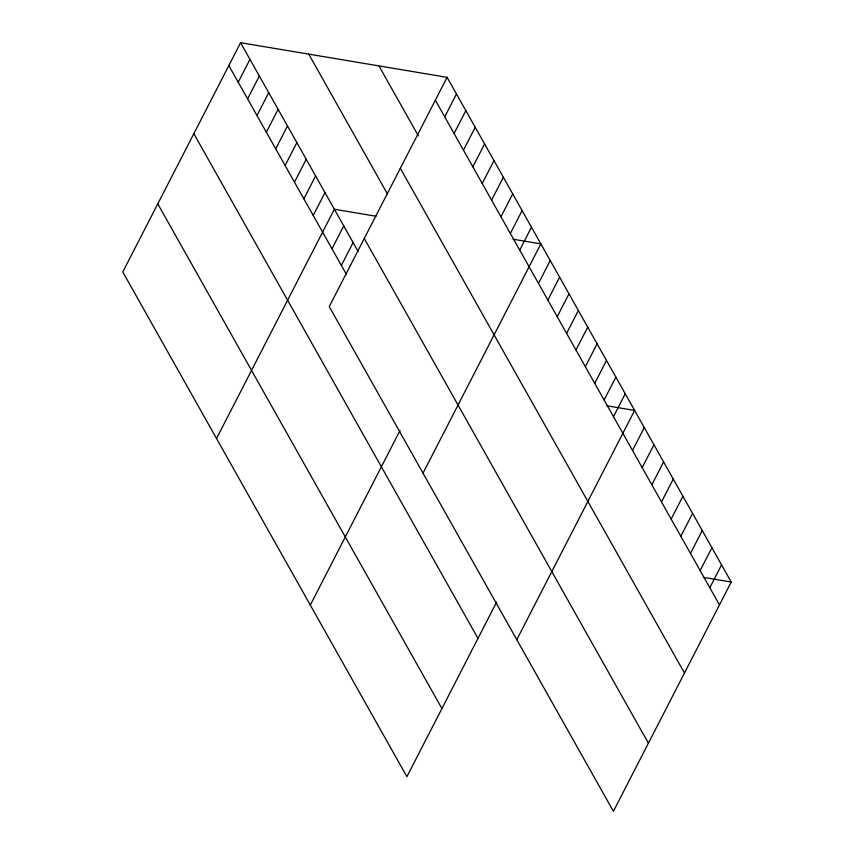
<?xml version="1.0" encoding="UTF-8"?>
<svg xmlns="http://www.w3.org/2000/svg" width="854" height="854" viewBox="0 0 854 854"><rect width="100%" height="100%" fill="white"/><g stroke="black" fill="none" stroke-linecap="round" stroke-linejoin="round"><path stroke-width="1.28" d="M447.09 77.33L329.26 306.597L613.407 811.3L731.227 582.033L447.09 77.33L240.593 42.7L122.773 271.967L406.91 776.67L496.644 602.059M238.223 82.23L249.976 59.353M247.596 98.883L259.349 76.006M256.969 115.546L268.732 92.67M266.352 132.199L278.105 109.323M275.725 148.852L287.478 125.976M285.097 165.505L296.861 142.629M294.481 182.158L306.234 159.282M303.853 198.822L315.606 175.945M313.237 215.475L324.99 192.598M216.532 438.518L334.362 209.251L376.006 216.233M331.982 248.781L343.746 225.904M341.365 265.434L353.118 242.568M444.71 116.859L456.463 93.983M454.082 133.512L465.846 110.636M463.466 150.165L475.219 127.289M472.838 166.818L484.592 143.952M482.222 183.482L493.975 160.605M491.594 200.135L503.348 177.258M500.967 216.788L512.731 193.911M310.301 605.07L400.035 430.469M510.35 233.441L522.104 210.564M519.723 250.094L531.476 227.228M423.029 473.148L540.86 243.881L513.094 239.227M538.479 283.411L550.232 260.534M547.852 300.064L559.605 277.187M557.235 316.717L568.988 293.84M566.608 333.38L578.361 310.504M575.98 350.033L587.744 327.157M585.364 366.686L597.117 343.81M594.736 383.339L606.489 360.463M604.109 399.992L615.873 377.116M613.492 416.656L625.245 393.779M516.798 639.699L634.618 410.432L606.863 405.778M632.526 450.464L644.279 427.587M642.187 467.629L653.94 444.753M651.848 484.784L663.601 461.907M661.508 501.949L673.262 479.073M671.169 519.104L682.922 496.227M680.83 536.269L692.583 513.393M690.491 553.424L702.244 530.547M700.152 570.589L711.905 547.713M709.813 587.744L721.566 564.868M703.472 577.379L731.227 582.033M435.337 100.206L719.474 604.91M378.952 65.897L418.332 135.85M400.334 168.313L684.47 673.016M308.742 54.122L387.502 194.029M364.263 238.49L648.41 743.193M240.593 42.7L358.114 251.45M228.84 65.577L346.361 274.326M193.837 133.683L477.973 638.386M157.776 203.86L441.913 708.564"/></g></svg>
